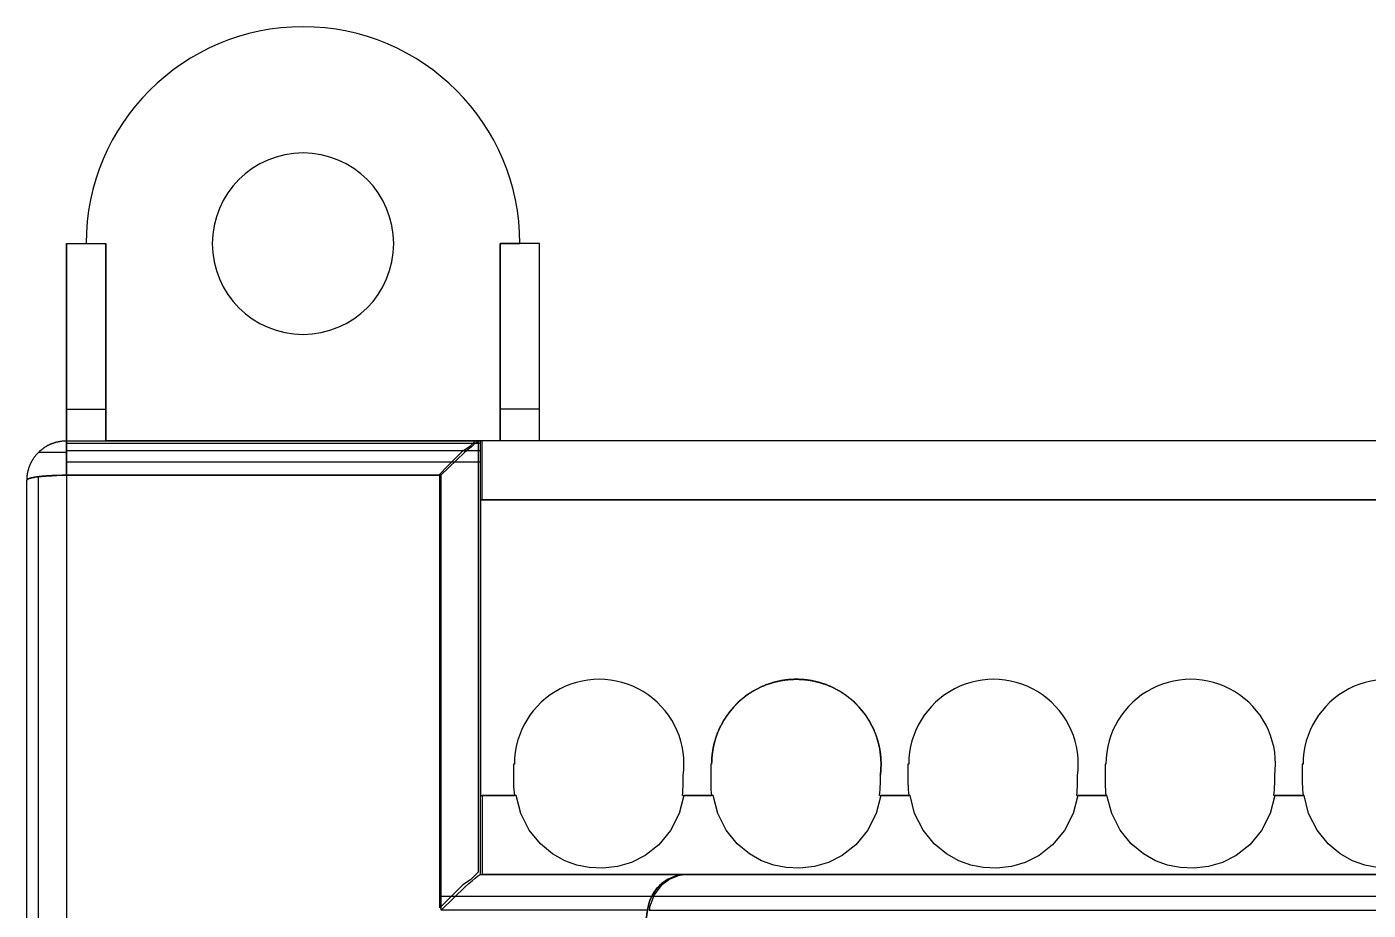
# Paper-space layout 'Sample Network Drawing - A1 Sheet' of a CAD drawing. Extents: x 49 to 806, y 22 to 564.
# Drawn here: x 716.642 to 720.044, y 247.585 to 249.826 of the extents above; entities that cross this region are included whole.
import ezdxf

# ---------------------------------------------------------------- set-up
doc = ezdxf.new("R2010")
doc.units = 0
doc.layers.add('N-EQPM', color=4, linetype='Continuous', lineweight=25)

psp = doc.layouts.new('Sample Network Drawing - A1 Sheet')

# ---------------------------------------------------------------- linework, layer by layer
at = {"layer": 'N-EQPM'}
for p, q in [((716.7428, 248.8561), (716.7428, 249.2761)), ((716.7428, 249.2761), (716.8428, 249.2761)), ((716.7428, 249.2761), (716.7428, 249.2761)), ((716.7428, 249.2761), (716.7428, 248.7761)), ((716.7428, 249.2761), (716.7428, 249.2761)), ((716.7428, 248.8561), (716.7428, 249.2761)), ((716.7928, 249.2761), (716.8428, 249.2761)), ((716.8428, 248.8561), (716.8428, 249.2761)), ((716.8428, 249.2761), (716.8428, 248.7761)), ((716.8428, 249.2761), (716.8428, 249.2761)), ((716.8428, 248.8561), (716.8428, 249.2761)), ((716.8428, 249.2761), (716.8428, 248.7761)), ((717.9428, 249.2761), (717.8428, 249.2761)), ((717.8428, 248.8561), (717.8428, 249.2761)), ((717.8428, 249.2761), (717.8428, 249.2761)), ((717.9428, 249.2761), (717.8428, 249.2761)), ((717.8428, 249.2761), (717.8928, 249.2761)), ((717.8428, 248.8561), (717.8428, 249.2761)), ((717.8428, 249.2761), (717.8428, 249.2761)), ((717.8428, 249.2761), (717.8428, 248.7761)), ((717.8428, 249.2761), (717.8928, 249.2761)), ((717.8428, 249.2761), (717.8428, 248.7761)), ((717.9428, 249.2761), (717.8928, 249.2761)), ((717.9428, 248.8561), (717.9428, 249.2761)), ((717.9428, 249.2761), (717.9428, 249.2761)), ((717.9428, 248.8561), (717.9428, 249.2761)), ((717.9428, 249.2761), (717.9428, 249.2761)), ((717.9428, 249.2761), (717.9428, 249.2761)), ((717.9428, 248.7761), (717.9428, 249.2761)), ((716.7428, 248.8561), (716.8428, 248.8561)), ((716.7428, 248.8561), (716.8428, 248.8561)), ((716.7428, 248.7761), (716.7428, 248.8561)), ((716.7428, 248.7761), (716.7428, 248.8561)), ((716.8428, 248.7761), (716.8428, 248.8561)), ((716.8428, 248.7761), (716.8428, 248.8561)), ((717.9428, 248.8561), (717.8428, 248.8561)), ((717.8428, 248.7761), (717.8428, 248.8561)), ((717.9428, 248.7761), (717.9428, 248.8561)), ((716.7428, 248.7761), (716.8428, 248.7761)), ((716.7428, 248.7761), (716.7428, 248.7761)), ((716.8428, 248.7761), (716.8428, 248.7761)), ((717.8428, 248.7761), (716.8428, 248.7761)), ((717.7928, 247.6761), (717.7928, 248.7761)), ((717.7928, 248.7761), (717.7928, 248.7761)), ((717.7928, 248.6261), (717.7928, 248.7761)), ((717.8428, 248.7761), (717.8428, 248.7761)), ((717.7928, 248.6261), (717.7928, 247.8761)), ((717.7928, 248.6261), (726.3928, 248.6261)), ((717.7928, 248.6261), (717.7928, 247.8761)), ((717.8768, 247.9561), (717.8768, 247.9061)), ((717.8788, 247.9561), (717.8768, 247.9561)), ((718.3068, 247.9061), (718.3068, 247.9269)), ((718.3768, 247.9561), (718.3768, 247.9061)), ((718.3788, 247.9561), (718.3768, 247.9561)), ((718.8068, 247.9061), (718.8068, 247.9269)), ((718.8768, 247.9561), (718.8768, 247.9061)), ((718.8788, 247.9561), (718.8768, 247.9561)), ((719.3068, 247.9061), (719.3068, 247.9269)), ((719.3768, 247.9561), (719.3768, 247.9061)), ((719.3788, 247.9561), (719.3768, 247.9561)), ((719.8068, 247.9061), (719.8068, 247.9269)), ((719.8768, 247.9561), (719.8768, 247.9061)), ((719.8788, 247.9561), (719.8768, 247.9561)), ((717.7928, 247.6761), (717.7928, 247.8761)), ((717.7928, 247.8761), (717.8789, 247.8761)), ((718.3047, 247.8761), (718.3789, 247.8761)), ((718.8047, 247.8761), (718.8789, 247.8761)), ((719.3047, 247.8761), (719.3789, 247.8761)), ((719.8047, 247.8761), (719.8789, 247.8761)), ((717.7924, 247.6761), (718.3166, 247.6761)), ((717.7928, 247.6761), (717.7928, 247.6761)), ((717.7928, 247.6761), (717.7928, 247.6761)), ((717.7928, 247.6761), (726.3928, 247.6761)), ((718.3166, 247.6761), (718.3166, 247.6761)), ((718.3166, 247.6761), (725.8349, 247.6761))]:
    psp.add_line(p, q, dxfattribs=at)
at = {"layer": 'N-EQPM', "flags": 128}
for points in [[(716.7428, 248.6886), (716.7421, 248.6886), (716.7415, 248.6886), (716.7408, 248.6886), (716.7401, 248.6886), (716.7394, 248.6886), (716.7388, 248.6885), (716.7381, 248.6885), (716.7374, 248.6885), (716.7368, 248.6885), (716.7361, 248.6885), (716.7354, 248.6885), (716.7347, 248.6885), (716.7341, 248.6885), (716.7334, 248.6885), (716.7328, 248.6885), (716.7321, 248.6885), (716.7314, 248.6885), (716.7308, 248.6885), (716.7301, 248.6884), (716.7294, 248.6884), (716.7288, 248.6884), (716.7281, 248.6884), (716.7274, 248.6884), (716.7268, 248.6884), (716.7261, 248.6884), (716.7254, 248.6884), (716.7248, 248.6884), (716.7241, 248.6883), (716.7235, 248.6883), (716.7228, 248.6883), (716.7221, 248.6883), (716.7215, 248.6883), (716.7208, 248.6882), (716.7202, 248.6882), (716.7195, 248.6882), (716.7189, 248.6882), (716.7182, 248.6882), (716.7176, 248.6882), (716.7169, 248.6881), (716.7163, 248.6881), (716.7156, 248.6881), (716.715, 248.6881), (716.7143, 248.688), (716.7137, 248.688), (716.7131, 248.688), (716.7124, 248.688), (716.7118, 248.688), (716.7112, 248.6879), (716.7105, 248.6879), (716.7099, 248.6879), (716.7093, 248.6878), (716.7086, 248.6878), (716.708, 248.6878), (716.7074, 248.6878), (716.7067, 248.6877), (716.7061, 248.6877), (716.7055, 248.6877), (716.7049, 248.6876), (716.7043, 248.6876), (716.7036, 248.6876), (716.703, 248.6875), (716.7024, 248.6875), (716.7018, 248.6875), (716.7012, 248.6874), (716.7006, 248.6874), (716.7, 248.6874), (716.6994, 248.6873), (716.6988, 248.6873), (716.6982, 248.6873), (716.6976, 248.6872), (716.697, 248.6872), (716.6964, 248.6871), (716.6958, 248.6871), (716.6952, 248.6871), (716.6946, 248.687), (716.694, 248.687), (716.6934, 248.6869), (716.6928, 248.6869), (716.6923, 248.6869), (716.6917, 248.6868), (716.6911, 248.6868), (716.6905, 248.6867), (716.69, 248.6867), (716.6894, 248.6866), (716.6888, 248.6866), (716.6883, 248.6865), (716.6877, 248.6865), (716.6871, 248.6865), (716.6866, 248.6864), (716.686, 248.6864), (716.6855, 248.6863), (716.685, 248.6863), (716.6844, 248.6862), (716.6839, 248.6862), (716.6833, 248.6861), (716.6828, 248.6861), (716.6822, 248.686), (716.6817, 248.686), (716.6812, 248.6859), (716.6807, 248.6859), (716.6801, 248.6858), (716.6796, 248.6858), (716.6791, 248.6857), (716.6786, 248.6856), (716.6781, 248.6856), (716.6776, 248.6856), (716.6771, 248.6855), (716.6765, 248.6854), (716.676, 248.6854), (716.6756, 248.6853), (716.6751, 248.6853), (716.6746, 248.6852), (716.6741, 248.6851), (716.6736, 248.6851), (716.6731, 248.685), (716.6726, 248.685), (716.6721, 248.6849), (716.6717, 248.6849), (716.6712, 248.6848), (716.6708, 248.6847), (716.6703, 248.6847), (716.6698, 248.6846), (716.6694, 248.6846), (716.6689, 248.6845), (716.6685, 248.6844), (716.668, 248.6844), (716.6676, 248.6843), (716.6671, 248.6843), (716.6667, 248.6842), (716.6663, 248.6841), (716.6658, 248.6841), (716.6654, 248.684), (716.665, 248.6839), (716.6646, 248.6839), (716.6642, 248.6838), (716.6637, 248.6837), (716.6633, 248.6837), (716.6629, 248.6836), (716.6625, 248.6835), (716.6621, 248.6835), (716.6617, 248.6834), (716.6613, 248.6833), (716.661, 248.6833), (716.6606, 248.6832), (716.6602, 248.6831), (716.6598, 248.6831), (716.6595, 248.683), (716.6591, 248.6829), (716.6587, 248.6828), (716.6584, 248.6828), (716.658, 248.6827), (716.6577, 248.6826), (716.6573, 248.6826), (716.657, 248.6825), (716.6566, 248.6824), (716.6563, 248.6823), (716.6559, 248.6823), (716.6556, 248.6822), (716.6553, 248.6821), (716.655, 248.6821), (716.6547, 248.682), (716.6543, 248.6819), (716.654, 248.6818), (716.6537, 248.6818), (716.6534, 248.6817), (716.6531, 248.6816), (716.6528, 248.6815), (716.6526, 248.6815), (716.6523, 248.6814), (716.652, 248.6813), (716.6517, 248.6812), (716.6514, 248.6812), (716.6512, 248.6811), (716.6509, 248.681), (716.6506, 248.6809), (716.6504, 248.6809), (716.6501, 248.6808), (716.6499, 248.6807), (716.6496, 248.6806), (716.6494, 248.6806), (716.6491, 248.6805), (716.6489, 248.6804), (716.6487, 248.6803), (716.6485, 248.6802), (716.6482, 248.6801), (716.648, 248.6801), (716.6478, 248.68), (716.6476, 248.6799), (716.6474, 248.6798), (716.6472, 248.6798), (716.647, 248.6797), (716.6468, 248.6796), (716.6467, 248.6795), (716.6465, 248.6794), (716.6463, 248.6794), (716.6461, 248.6793), (716.646, 248.6792), (716.6458, 248.6791), (716.6456, 248.679), (716.6455, 248.679), (716.6453, 248.6789), (716.6452, 248.6788), (716.6451, 248.6787), (716.6449, 248.6786), (716.6448, 248.6786), (716.6447, 248.6785), (716.6445, 248.6784), (716.6444, 248.6783), (716.6443, 248.6782), (716.6442, 248.6781), (716.6441, 248.6781), (716.644, 248.678), (716.6439, 248.6779), (716.6438, 248.6778), (716.6437, 248.6777), (716.6436, 248.6776), (716.6435, 248.6776), (716.6435, 248.6775), (716.6434, 248.6774), (716.6433, 248.6773), (716.6433, 248.6772), (716.6432, 248.6771), (716.6432, 248.6771), (716.6431, 248.677), (716.6431, 248.6769), (716.643, 248.6768), (716.643, 248.6767), (716.643, 248.6767), (716.643, 248.6766), (716.6429, 248.6765), (716.6429, 248.6764), (716.6429, 248.6763), (716.6429, 248.6762), (716.6429, 248.6761), (716.6429, 248.6773), (716.6429, 248.6784), (716.643, 248.6795), (716.643, 248.6807), (716.6431, 248.6818), (716.6431, 248.6829), (716.6432, 248.6841), (716.6433, 248.6852), (716.6434, 248.6863), (716.6435, 248.6874), (716.6437, 248.6885), (716.6438, 248.6897), (716.644, 248.6908), (716.6441, 248.6919), (716.6443, 248.693), (716.6445, 248.6941), (716.6447, 248.6952), (716.645, 248.6963), (716.6452, 248.6975), (716.6454, 248.6986), (716.6457, 248.6997), (716.646, 248.7008), (716.6463, 248.7019), (716.6465, 248.7029), (716.6469, 248.704), (716.6472, 248.7051), (716.6475, 248.7062), (716.6479, 248.7073), (716.6482, 248.7083), (716.6486, 248.7094), (716.649, 248.7105), (716.6494, 248.7115), (716.6498, 248.7126), (716.6502, 248.7136), (716.6506, 248.7147), (716.651, 248.7157), (716.6515, 248.7167), (716.652, 248.7178), (716.6524, 248.7188), (716.6529, 248.7198), (716.6534, 248.7208), (716.6539, 248.7219), (716.6545, 248.7228), (716.655, 248.7238), (716.6555, 248.7248), (716.6561, 248.7258), (716.6567, 248.7268), (716.6572, 248.7278), (716.6578, 248.7287), (716.6584, 248.7297), (716.659, 248.7306), (716.6597, 248.7316), (716.6603, 248.7325), (716.6609, 248.7334), (716.6616, 248.7344), (716.6622, 248.7353), (716.6629, 248.7362), (716.6636, 248.7371), (716.6643, 248.738), (716.665, 248.7389), (716.6657, 248.7397), (716.6664, 248.7406), (716.6672, 248.7415), (716.6679, 248.7423), (716.6686, 248.7432), (716.6694, 248.744), (716.6702, 248.7448), (716.671, 248.7456), (716.6718, 248.7465), (716.6726, 248.7473), (716.6734, 248.748), (716.6742, 248.7488), (716.675, 248.7496), (716.6758, 248.7504), (716.6767, 248.7511), (716.6775, 248.7519), (716.6784, 248.7526), (716.6793, 248.7533), (716.6801, 248.754), (716.681, 248.7547), (716.6819, 248.7554), (716.6828, 248.7561), (716.6837, 248.7568), (716.6846, 248.7574), (716.6855, 248.7581), (716.6865, 248.7587), (716.6874, 248.7594), (716.6884, 248.76), (716.6893, 248.7606), (716.6903, 248.7612), (716.6912, 248.7618), (716.6922, 248.7624), (716.6932, 248.7629), (716.6941, 248.7635), (716.6951, 248.764), (716.6961, 248.7646), (716.6971, 248.7651), (716.6981, 248.7656), (716.6992, 248.7661), (716.7002, 248.7666), (716.7012, 248.7671), (716.7022, 248.7675), (716.7033, 248.768), (716.7043, 248.7684), (716.7054, 248.7688), (716.7064, 248.7693), (716.7074, 248.7697), (716.7085, 248.7701), (716.7096, 248.7704), (716.7106, 248.7708), (716.7117, 248.7712), (716.7128, 248.7715), (716.7139, 248.7719), (716.715, 248.7722), (716.716, 248.7725), (716.7171, 248.7728), (716.7182, 248.7731), (716.7193, 248.7733), (716.7204, 248.7736), (716.7215, 248.7738), (716.7226, 248.7741), (716.7237, 248.7743), (716.7248, 248.7745), (716.7259, 248.7747), (716.7271, 248.7749), (716.7282, 248.7751), (716.7293, 248.7752), (716.7304, 248.7754), (716.7315, 248.7755), (716.7326, 248.7756), (716.7338, 248.7757), (716.7349, 248.7758), (716.736, 248.7759), (716.7371, 248.776), (716.7383, 248.776), (716.7394, 248.7761), (716.7405, 248.7761), (716.7417, 248.7761), (716.7428, 248.7761), (716.7428, 248.7761), (716.7428, 248.7761), (716.7428, 248.776), (716.7428, 248.776), (716.7428, 248.7759), (716.7428, 248.7758), (716.7428, 248.7757), (716.7428, 248.7756), (716.7428, 248.7755), (716.7428, 248.7754), (716.7428, 248.7752), (716.7428, 248.7751), (716.7428, 248.7749), (716.7428, 248.7747), (716.7428, 248.7745), (716.7428, 248.7743), (716.7428, 248.7741), (716.7428, 248.7738), (716.7428, 248.7736), (716.7428, 248.7733), (716.7428, 248.7731), (716.7428, 248.7728), (716.7428, 248.7725), (716.7428, 248.7722), (716.7428, 248.7719), (716.7428, 248.7715), (716.7428, 248.7712), (716.7428, 248.7708), (716.7428, 248.7704), (716.7428, 248.7701), (716.7428, 248.7697), (716.7428, 248.7693), (716.7428, 248.7688), (716.7428, 248.7684), (716.7428, 248.768), (716.7428, 248.7675), (716.7428, 248.7671), (716.7428, 248.7666), (716.7428, 248.7661), (716.7428, 248.7656), (716.7428, 248.7651), (716.7428, 248.7646), (716.7428, 248.764), (716.7428, 248.7635), (716.7428, 248.7629), (716.7428, 248.7624), (716.7428, 248.7618), (716.7428, 248.7612), (716.7428, 248.7606), (716.7428, 248.76), (716.7428, 248.7594), (716.7428, 248.7587), (716.7428, 248.7581), (716.7428, 248.7574), (716.7428, 248.7568), (716.7428, 248.7561), (716.7428, 248.7554), (716.7428, 248.7547), (716.7428, 248.754), (716.7428, 248.7533), (716.7428, 248.7526), (716.7428, 248.7519), (716.7428, 248.7511), (716.7428, 248.7504), (716.7428, 248.7496), (716.7428, 248.7488), (716.7428, 248.748), (716.7428, 248.7473), (716.7428, 248.7465), (716.7428, 248.7456), (716.7428, 248.7448), (716.7428, 248.744), (716.7428, 248.7432), (716.7428, 248.7423), (716.7428, 248.7415), (716.7428, 248.7406), (716.7428, 248.7397), (716.7428, 248.7389), (716.7428, 248.738), (716.7428, 248.7371), (716.7428, 248.7362), (716.7428, 248.7353), (716.7428, 248.7344), (716.7428, 248.7335), (716.7428, 248.7325), (716.7428, 248.7316), (716.7428, 248.7306), (716.7428, 248.7297), (716.7428, 248.7287), (716.7428, 248.7278), (716.7428, 248.7268), (716.7428, 248.7258), (716.7428, 248.7248), (716.7428, 248.7238), (716.7428, 248.7229), (716.7428, 248.7219), (716.7428, 248.7208), (716.7428, 248.7198), (716.7428, 248.7188), (716.7428, 248.7178), (716.7428, 248.7168), (716.7428, 248.7157), (716.7428, 248.7147), (716.7428, 248.7136), (716.7428, 248.7126), (716.7428, 248.7115), (716.7428, 248.7105), (716.7428, 248.7094), (716.7428, 248.7083), (716.7428, 248.7073), (716.7428, 248.7062), (716.7428, 248.7051), (716.7428, 248.704), (716.7428, 248.703), (716.7428, 248.7019), (716.7428, 248.7008), (716.7428, 248.6997), (716.7428, 248.6986), (716.7428, 248.6975), (716.7428, 248.6964), (716.7428, 248.6952), (716.7428, 248.6941), (716.7428, 248.693), (716.7428, 248.6919), (716.7428, 248.6908), (716.7428, 248.6897)], [(717.6923, 248.6886), (716.7433, 248.6886), (716.7433, 248.6904), (716.7433, 248.6922), (716.7433, 248.6941), (716.7433, 248.6959), (716.7433, 248.6977), (716.7433, 248.6995), (716.7433, 248.7013), (716.7433, 248.7031), (716.7433, 248.7049), (716.7433, 248.7067), (716.7433, 248.7084), (716.7433, 248.7102), (716.7433, 248.7119), (716.7433, 248.7136), (716.7433, 248.7153), (716.7433, 248.717), (716.7433, 248.7187), (716.7433, 248.7204), (716.7433, 248.722), (716.7433, 248.7237), (716.7433, 248.7253), (716.7433, 248.7269), (716.7433, 248.7285), (716.7433, 248.7301), (716.7433, 248.7316), (716.7433, 248.7332), (716.7433, 248.7347), (716.7433, 248.7362), (716.7433, 248.7376), (716.7433, 248.7391), (716.7433, 248.7405), (716.7433, 248.7419), (716.7433, 248.7433), (716.7433, 248.7447), (716.7433, 248.746), (716.7433, 248.7473), (716.7433, 248.7486), (716.7433, 248.7499), (716.7433, 248.7511), (716.7433, 248.7523), (716.7433, 248.7535), (716.7433, 248.7547), (716.7433, 248.7558), (716.7433, 248.7569), (716.7433, 248.758), (716.7433, 248.7591), (716.7433, 248.7601), (716.7433, 248.7611), (716.7433, 248.762), (716.7433, 248.763), (716.7433, 248.7639), (716.7433, 248.7648), (716.7433, 248.7656), (716.7433, 248.7664), (716.7433, 248.7672), (716.7433, 248.768), (716.7433, 248.7687), (716.7433, 248.7694), (716.7433, 248.77), (716.7433, 248.7706), (716.7433, 248.7712), (716.7433, 248.7718), (716.7433, 248.7723), (716.7433, 248.7728), (716.7433, 248.7733), (716.7433, 248.7737), (716.7433, 248.7741), (716.7433, 248.7744), (716.7433, 248.7748), (716.7433, 248.7751), (716.7433, 248.7753), (716.7433, 248.7756), (716.7433, 248.7758), (716.7433, 248.7759), (716.7433, 248.776), (716.7433, 248.7761), (716.7433, 248.7761), (717.7914, 248.7761), (717.7884, 248.775), (717.7835, 248.7718), (717.7772, 248.7671), (717.7698, 248.761), (717.7526, 248.746), (717.7332, 248.7282), (717.7128, 248.7087)], [(717.6895, 247.5912), (717.6895, 247.9559), (717.6895, 248.3271), (717.6895, 248.6918), (717.7091, 248.7114), (717.7286, 248.7309), (717.7482, 248.7504), (717.7677, 248.7635), (717.7807, 248.7765), (717.7872, 248.7765), (717.7872, 248.4118), (717.7872, 248.0471), (717.7872, 247.6823), (717.7807, 247.6758), (717.7677, 247.6628), (717.7482, 247.6498), (717.7286, 247.6302), (717.7091, 247.6107)], [(718.8066, 247.9269), (718.8068, 247.9287), (718.807, 247.9305), (718.8072, 247.9324), (718.8074, 247.9342), (718.8076, 247.936), (718.8078, 247.9378), (718.8079, 247.9397), (718.808, 247.9415), (718.8082, 247.9433), (718.8083, 247.9452), (718.8084, 247.947), (718.8084, 247.9488), (718.8085, 247.9507), (718.8085, 247.9525), (718.8085, 247.9543), (718.8086, 247.9562), (718.8085, 247.958), (718.8085, 247.9599), (718.8085, 247.9617), (718.8084, 247.9635), (718.8084, 247.9654), (718.8083, 247.9672), (718.8082, 247.969), (718.808, 247.9708), (718.8079, 247.9727), (718.8078, 247.9745), (718.8076, 247.9763), (718.8074, 247.9781), (718.8072, 247.98), (718.807, 247.9818), (718.8068, 247.9836), (718.8066, 247.9854), (718.8063, 247.9873), (718.806, 247.9891), (718.8057, 247.9909), (718.8054, 247.9927), (718.8051, 247.9945), (718.8048, 247.9963), (718.8044, 247.9981), (718.8041, 247.9999), (718.8037, 248.0017), (718.8033, 248.0035), (718.8029, 248.0053), (718.8024, 248.0071), (718.802, 248.0089), (718.8015, 248.0106), (718.8011, 248.0124), (718.8006, 248.0142), (718.8001, 248.0159), (718.7996, 248.0177), (718.799, 248.0195), (718.7985, 248.0212), (718.7979, 248.023), (718.7974, 248.0247), (718.7968, 248.0264), (718.7961, 248.0282), (718.7955, 248.0299), (718.7949, 248.0316), (718.7942, 248.0333), (718.7936, 248.035), (718.7929, 248.0368), (718.7922, 248.0385), (718.7915, 248.0401), (718.7908, 248.0418), (718.79, 248.0435), (718.7893, 248.0452), (718.7885, 248.0468), (718.7877, 248.0485), (718.7869, 248.0502), (718.7861, 248.0518), (718.7853, 248.0534), (718.7845, 248.0551), (718.7836, 248.0567), (718.7828, 248.0583), (718.7819, 248.0599), (718.781, 248.0615), (718.7801, 248.0631), (718.7791, 248.0647), (718.7782, 248.0663), (718.7773, 248.0679), (718.7763, 248.0694), (718.7753, 248.071), (718.7744, 248.0725), (718.7734, 248.0741), (718.7723, 248.0756), (718.7713, 248.0771), (718.7703, 248.0786), (718.7692, 248.0801), (718.7682, 248.0816), (718.7671, 248.0831), (718.766, 248.0846), (718.7649, 248.0861), (718.7638, 248.0875), (718.7627, 248.089), (718.7615, 248.0904), (718.7604, 248.0918), (718.7592, 248.0933), (718.758, 248.0947), (718.7568, 248.0961), (718.7556, 248.0975), (718.7544, 248.0988), (718.7532, 248.1002), (718.752, 248.1016), (718.7507, 248.1029), (718.7495, 248.1042), (718.7482, 248.1056), (718.7469, 248.1069), (718.7456, 248.1082), (718.7443, 248.1095), (718.743, 248.1108), (718.7417, 248.112), (718.7404, 248.1133), (718.739, 248.1145), (718.7377, 248.1158), (718.7363, 248.117), (718.7349, 248.1182), (718.7335, 248.1194), (718.7321, 248.1206), (718.7307, 248.1218), (718.7293, 248.1229), (718.7279, 248.1241), (718.7265, 248.1252), (718.725, 248.1264), (718.7235, 248.1275), (718.7221, 248.1286), (718.7206, 248.1297), (718.7191, 248.1307), (718.7176, 248.1318), (718.7161, 248.1328), (718.7146, 248.1339), (718.7131, 248.1349), (718.7116, 248.1359), (718.71, 248.1369), (718.7085, 248.1379), (718.7069, 248.1389), (718.7054, 248.1398), (718.7038, 248.1408), (718.7022, 248.1417), (718.7006, 248.1426), (718.699, 248.1436), (718.6974, 248.1445), (718.6958, 248.1453), (718.6942, 248.1462), (718.6926, 248.147), (718.691, 248.1479), (718.6893, 248.1487), (718.6877, 248.1495), (718.686, 248.1503), (718.6844, 248.1511), (718.6827, 248.1519), (718.681, 248.1526), (718.6793, 248.1534), (718.6776, 248.1541), (718.676, 248.1548), (718.6743, 248.1555), (718.6726, 248.1562), (718.6709, 248.1568), (718.6691, 248.1575), (718.6674, 248.1581), (718.6657, 248.1587), (718.664, 248.1594), (718.6622, 248.1599), (718.6605, 248.1605), (718.6587, 248.1611), (718.657, 248.1616), (718.6552, 248.1621), (718.6535, 248.1627), (718.6517, 248.1632), (718.65, 248.1637), (718.6482, 248.1641), (718.6464, 248.1646), (718.6446, 248.165), (718.6428, 248.1655), (718.6411, 248.1659), (718.6393, 248.1663), (718.6375, 248.1666), (718.6357, 248.167), (718.6339, 248.1674), (718.6321, 248.1677), (718.6303, 248.168), (718.6285, 248.1683), (718.6266, 248.1686), (718.6248, 248.1689), (718.623, 248.1691), (718.6212, 248.1694), (718.6194, 248.1696), (718.6176, 248.1698), (718.6157, 248.17), (718.6139, 248.1702), (718.6121, 248.1704), (718.6103, 248.1705), (718.6084, 248.1706), (718.6066, 248.1708), (718.6048, 248.1709), (718.6029, 248.1709), (718.6011, 248.171), (718.5993, 248.1711), (718.5975, 248.1711), (718.5956, 248.1711), (718.5938, 248.1711), (718.592, 248.1711), (718.5901, 248.1711), (718.5883, 248.1711), (718.5865, 248.171), (718.5846, 248.1709), (718.5828, 248.1709), (718.5809, 248.1708), (718.5791, 248.1706), (718.5773, 248.1705), (718.5755, 248.1704), (718.5736, 248.1702), (718.5718, 248.17), (718.57, 248.1698), (718.5682, 248.1696), (718.5663, 248.1694), (718.5645, 248.1691), (718.5627, 248.1689), (718.5609, 248.1686), (718.5591, 248.1683), (718.5573, 248.168), (718.5555, 248.1677), (718.5537, 248.1674), (718.5519, 248.167), (718.5501, 248.1666), (718.5483, 248.1663), (718.5465, 248.1659), (718.5447, 248.1655), (718.5429, 248.165), (718.5412, 248.1646), (718.5394, 248.1641), (718.5376, 248.1636), (718.5358, 248.1632), (718.5341, 248.1627), (718.5323, 248.1621), (718.5306, 248.1616), (718.5288, 248.1611), (718.5271, 248.1605), (718.5253, 248.1599), (718.5236, 248.1593), (718.5219, 248.1587), (718.5201, 248.1581), (718.5184, 248.1575), (718.5167, 248.1568), (718.515, 248.1562), (718.5133, 248.1555), (718.5116, 248.1548), (718.5099, 248.1541), (718.5082, 248.1533), (718.5065, 248.1526), (718.5049, 248.1519), (718.5032, 248.1511), (718.5015, 248.1503), (718.4999, 248.1495), (718.4983, 248.1487), (718.4966, 248.1479), (718.495, 248.147), (718.4934, 248.1462), (718.4917, 248.1453), (718.4901, 248.1444), (718.4885, 248.1436), (718.4869, 248.1426), (718.4853, 248.1417), (718.4838, 248.1408), (718.4822, 248.1398), (718.4806, 248.1389), (718.4791, 248.1379), (718.4775, 248.1369), (718.476, 248.1359), (718.4745, 248.1349), (718.473, 248.1339), (718.4714, 248.1328), (718.4699, 248.1318), (718.4684, 248.1307), (718.467, 248.1296), (718.4655, 248.1286), (718.464, 248.1275), (718.4626, 248.1263), (718.4611, 248.1252), (718.4597, 248.1241), (718.4582, 248.1229), (718.4568, 248.1218), (718.4554, 248.1206), (718.454, 248.1194), (718.4526, 248.1182), (718.4513, 248.117), (718.4499, 248.1158), (718.4485, 248.1145), (718.4472, 248.1133), (718.4459, 248.112), (718.4445, 248.1107), (718.4432, 248.1095), (718.4419, 248.1082), (718.4406, 248.1069), (718.4394, 248.1056), (718.4381, 248.1042), (718.4368, 248.1029), (718.4356, 248.1016), (718.4343, 248.1002), (718.4331, 248.0988), (718.4319, 248.0974), (718.4307, 248.096), (718.4295, 248.0947), (718.4284, 248.0933), (718.4272, 248.0918), (718.426, 248.0904), (718.4249, 248.089), (718.4238, 248.0875), (718.4227, 248.0861), (718.4216, 248.0846), (718.4205, 248.0831), (718.4194, 248.0816), (718.4183, 248.0801), (718.4173, 248.0786), (718.4162, 248.0771), (718.4152, 248.0756), (718.4142, 248.0741), (718.4132, 248.0725), (718.4122, 248.071), (718.4112, 248.0694), (718.4103, 248.0679), (718.4093, 248.0663), (718.4084, 248.0647), (718.4075, 248.0631), (718.4066, 248.0615), (718.4057, 248.0599), (718.4048, 248.0583), (718.404, 248.0567), (718.4031, 248.0551), (718.4023, 248.0534), (718.4014, 248.0518), (718.4006, 248.0502), (718.3998, 248.0485), (718.3991, 248.0468), (718.3983, 248.0452), (718.3975, 248.0435), (718.3968, 248.0418), (718.3961, 248.0401), (718.3954, 248.0384), (718.3947, 248.0367), (718.394, 248.035), (718.3933, 248.0333), (718.3927, 248.0316), (718.3921, 248.0299), (718.3914, 248.0281), (718.3908, 248.0264), (718.3902, 248.0247), (718.3896, 248.0229), (718.3891, 248.0212), (718.3885, 248.0194), (718.388, 248.0177), (718.3875, 248.0159), (718.387, 248.0142), (718.3865, 248.0124), (718.386, 248.0106), (718.3856, 248.0088), (718.3851, 248.007), (718.3847, 248.0053), (718.3843, 248.0035), (718.3839, 248.0017), (718.3835, 247.9999), (718.3831, 247.9981), (718.3828, 247.9963), (718.3825, 247.9945), (718.3821, 247.9927), (718.3818, 247.9909), (718.3816, 247.9891), (718.3813, 247.9873), (718.381, 247.9854), (718.3808, 247.9836), (718.3806, 247.9818), (718.3804, 247.98), (718.3802, 247.9781), (718.38, 247.9763), (718.3798, 247.9745), (718.3797, 247.9726), (718.3795, 247.9708), (718.3794, 247.969), (718.3793, 247.9672), (718.3792, 247.9653), (718.3791, 247.9635), (718.3791, 247.9617), (718.3791, 247.9598), (718.379, 247.958), (718.379, 247.9562), (718.379, 247.958), (718.3791, 247.9598), (718.3791, 247.9617), (718.3791, 247.9635), (718.3792, 247.9653), (718.3793, 247.9672), (718.3794, 247.969), (718.3795, 247.9708), (718.3797, 247.9726), (718.3798, 247.9745), (718.38, 247.9763), (718.3802, 247.9781), (718.3804, 247.98), (718.3806, 247.9818), (718.3808, 247.9836), (718.381, 247.9854), (718.3813, 247.9873), (718.3816, 247.9891), (718.3818, 247.9909), (718.3821, 247.9927), (718.3825, 247.9945), (718.3828, 247.9963), (718.3831, 247.9981), (718.3835, 247.9999), (718.3839, 248.0017), (718.3843, 248.0035), (718.3847, 248.0053), (718.3851, 248.007), (718.3856, 248.0088), (718.386, 248.0106), (718.3865, 248.0124), (718.387, 248.0142), (718.3875, 248.0159), (718.388, 248.0177), (718.3885, 248.0194), (718.3891, 248.0212), (718.3896, 248.0229), (718.3902, 248.0247), (718.3908, 248.0264), (718.3914, 248.0281), (718.3921, 248.0299), (718.3927, 248.0316), (718.3933, 248.0333), (718.394, 248.035), (718.3947, 248.0367), (718.3954, 248.0384), (718.3961, 248.0401), (718.3968, 248.0418), (718.3975, 248.0435), (718.3983, 248.0452), (718.3991, 248.0468), (718.3998, 248.0485), (718.4006, 248.0502), (718.4014, 248.0518), (718.4023, 248.0534), (718.4031, 248.0551), (718.404, 248.0567), (718.4048, 248.0583), (718.4057, 248.0599), (718.4066, 248.0615), (718.4075, 248.0631), (718.4084, 248.0647), (718.4093, 248.0663), (718.4103, 248.0679), (718.4112, 248.0694), (718.4122, 248.071), (718.4132, 248.0725), (718.4142, 248.0741), (718.4152, 248.0756), (718.4162, 248.0771), (718.4173, 248.0786), (718.4183, 248.0801), (718.4194, 248.0816), (718.4205, 248.0831), (718.4216, 248.0846), (718.4227, 248.0861), (718.4238, 248.0875), (718.4249, 248.089), (718.426, 248.0904), (718.4272, 248.0918), (718.4284, 248.0933), (718.4295, 248.0947), (718.4307, 248.096), (718.4319, 248.0974), (718.4331, 248.0988), (718.4343, 248.1002), (718.4356, 248.1016), (718.4368, 248.1029), (718.4381, 248.1042), (718.4394, 248.1056), (718.4406, 248.1069), (718.4419, 248.1082), (718.4432, 248.1095), (718.4445, 248.1107), (718.4459, 248.112), (718.4472, 248.1133), (718.4485, 248.1145), (718.4499, 248.1158), (718.4513, 248.117), (718.4526, 248.1182), (718.454, 248.1194), (718.4554, 248.1206), (718.4568, 248.1218), (718.4582, 248.1229), (718.4597, 248.1241), (718.4611, 248.1252), (718.4626, 248.1263), (718.464, 248.1275), (718.4655, 248.1286), (718.467, 248.1296), (718.4684, 248.1307), (718.4699, 248.1318), (718.4714, 248.1328), (718.473, 248.1339), (718.4745, 248.1349), (718.476, 248.1359), (718.4775, 248.1369), (718.4791, 248.1379), (718.4806, 248.1389), (718.4822, 248.1398), (718.4838, 248.1408), (718.4853, 248.1417), (718.4869, 248.1426), (718.4885, 248.1436), (718.4901, 248.1444), (718.4917, 248.1453), (718.4934, 248.1462), (718.495, 248.147), (718.4966, 248.1479), (718.4983, 248.1487), (718.4999, 248.1495), (718.5015, 248.1503), (718.5032, 248.1511), (718.5049, 248.1519), (718.5065, 248.1526), (718.5082, 248.1533), (718.5099, 248.1541), (718.5116, 248.1548), (718.5133, 248.1555), (718.515, 248.1562), (718.5167, 248.1568), (718.5184, 248.1575), (718.5201, 248.1581), (718.5219, 248.1587), (718.5236, 248.1593), (718.5253, 248.1599), (718.5271, 248.1605), (718.5288, 248.1611), (718.5306, 248.1616), (718.5323, 248.1621), (718.5341, 248.1627), (718.5358, 248.1632), (718.5376, 248.1636), (718.5394, 248.1641), (718.5412, 248.1646), (718.5429, 248.165), (718.5447, 248.1655), (718.5465, 248.1659), (718.5483, 248.1663), (718.5501, 248.1666), (718.5519, 248.167), (718.5537, 248.1674), (718.5555, 248.1677), (718.5573, 248.168), (718.5591, 248.1683), (718.5609, 248.1686), (718.5627, 248.1689), (718.5645, 248.1691), (718.5663, 248.1694), (718.5682, 248.1696), (718.57, 248.1698), (718.5718, 248.17), (718.5736, 248.1702), (718.5755, 248.1704), (718.5773, 248.1705), (718.5791, 248.1706), (718.5809, 248.1708), (718.5828, 248.1709), (718.5846, 248.1709), (718.5865, 248.171), (718.5883, 248.1711), (718.5901, 248.1711), (718.592, 248.1711), (718.5938, 248.1711), (718.5956, 248.1711), (718.5975, 248.1711), (718.5993, 248.1711), (718.6011, 248.171), (718.6029, 248.1709), (718.6048, 248.1709), (718.6066, 248.1708), (718.6084, 248.1706), (718.6103, 248.1705), (718.6121, 248.1704), (718.6139, 248.1702), (718.6157, 248.17), (718.6176, 248.1698), (718.6194, 248.1696), (718.6212, 248.1694), (718.623, 248.1691), (718.6248, 248.1689), (718.6266, 248.1686), (718.6285, 248.1683), (718.6303, 248.168), (718.6321, 248.1677), (718.6339, 248.1674), (718.6357, 248.167), (718.6375, 248.1666), (718.6393, 248.1663), (718.6411, 248.1659), (718.6428, 248.1655), (718.6446, 248.165), (718.6464, 248.1646), (718.6482, 248.1641), (718.65, 248.1637), (718.6517, 248.1632), (718.6535, 248.1627), (718.6552, 248.1621), (718.657, 248.1616), (718.6587, 248.1611), (718.6605, 248.1605), (718.6622, 248.1599), (718.664, 248.1594), (718.6657, 248.1587), (718.6674, 248.1581), (718.6691, 248.1575), (718.6709, 248.1568), (718.6726, 248.1562), (718.6743, 248.1555), (718.676, 248.1548), (718.6776, 248.1541), (718.6793, 248.1534), (718.681, 248.1526), (718.6827, 248.1519), (718.6844, 248.1511), (718.686, 248.1503), (718.6877, 248.1495), (718.6893, 248.1487), (718.691, 248.1479), (718.6926, 248.147), (718.6942, 248.1462), (718.6958, 248.1453), (718.6974, 248.1445), (718.699, 248.1436), (718.7006, 248.1426), (718.7022, 248.1417), (718.7038, 248.1408), (718.7054, 248.1398), (718.7069, 248.1389), (718.7085, 248.1379), (718.71, 248.1369), (718.7116, 248.1359), (718.7131, 248.1349), (718.7146, 248.1339), (718.7161, 248.1328), (718.7176, 248.1318), (718.7191, 248.1307), (718.7206, 248.1297), (718.7221, 248.1286), (718.7235, 248.1275), (718.725, 248.1264), (718.7265, 248.1252), (718.7279, 248.1241), (718.7293, 248.1229), (718.7307, 248.1218), (718.7321, 248.1206), (718.7335, 248.1194), (718.7349, 248.1182), (718.7363, 248.117), (718.7377, 248.1158), (718.739, 248.1145), (718.7404, 248.1133), (718.7417, 248.112), (718.743, 248.1108), (718.7443, 248.1095), (718.7456, 248.1082), (718.7469, 248.1069), (718.7482, 248.1056), (718.7495, 248.1042), (718.7507, 248.1029), (718.752, 248.1016), (718.7532, 248.1002), (718.7544, 248.0988), (718.7556, 248.0975), (718.7568, 248.0961), (718.758, 248.0947), (718.7592, 248.0933), (718.7604, 248.0918), (718.7615, 248.0904), (718.7627, 248.089), (718.7638, 248.0875), (718.7649, 248.0861), (718.766, 248.0846), (718.7671, 248.0831), (718.7682, 248.0816), (718.7692, 248.0801), (718.7703, 248.0786), (718.7713, 248.0771), (718.7723, 248.0756), (718.7734, 248.0741), (718.7744, 248.0725), (718.7753, 248.071), (718.7763, 248.0694), (718.7773, 248.0679), (718.7782, 248.0663), (718.7791, 248.0647), (718.7801, 248.0631), (718.781, 248.0615), (718.7819, 248.0599), (718.7828, 248.0583), (718.7836, 248.0567), (718.7845, 248.0551), (718.7853, 248.0534), (718.7861, 248.0518), (718.7869, 248.0502), (718.7877, 248.0485), (718.7885, 248.0468), (718.7893, 248.0452), (718.79, 248.0435), (718.7908, 248.0418), (718.7915, 248.0401), (718.7922, 248.0385), (718.7929, 248.0368), (718.7936, 248.035), (718.7942, 248.0333), (718.7949, 248.0316), (718.7955, 248.0299), (718.7961, 248.0282), (718.7968, 248.0264), (718.7974, 248.0247), (718.7979, 248.023), (718.7985, 248.0212), (718.799, 248.0195), (718.7996, 248.0177), (718.8001, 248.0159), (718.8006, 248.0142), (718.8011, 248.0124), (718.8015, 248.0106), (718.802, 248.0089), (718.8024, 248.0071), (718.8029, 248.0053), (718.8033, 248.0035), (718.8037, 248.0017), (718.8041, 247.9999), (718.8044, 247.9981), (718.8048, 247.9963), (718.8051, 247.9945), (718.8054, 247.9927), (718.8057, 247.9909), (718.806, 247.9891), (718.8063, 247.9873), (718.8066, 247.9854), (718.8068, 247.9836), (718.807, 247.9818), (718.8072, 247.98), (718.8074, 247.9781), (718.8076, 247.9763), (718.8078, 247.9745), (718.8079, 247.9727), (718.808, 247.9708), (718.8082, 247.969), (718.8083, 247.9672), (718.8084, 247.9654), (718.8084, 247.9635), (718.8085, 247.9617), (718.8085, 247.9599), (718.8085, 247.958), (718.8086, 247.9562), (718.8085, 247.9543), (718.8085, 247.9525), (718.8085, 247.9507), (718.8084, 247.9488), (718.8084, 247.947), (718.8083, 247.9452), (718.8082, 247.9433), (718.808, 247.9415), (718.8079, 247.9397), (718.8078, 247.9378), (718.8076, 247.936), (718.8074, 247.9342), (718.8072, 247.9324), (718.807, 247.9305), (718.8068, 247.9287)], [(718.2165, 247.5855), (717.6931, 247.5855), (717.7035, 247.5958), (717.7139, 247.606), (717.7244, 247.6162), (717.7347, 247.6261), (717.7447, 247.6356), (717.7543, 247.6445), (717.7634, 247.6528), (717.7717, 247.6602), (717.779, 247.6666), (717.7852, 247.6716), (717.7899, 247.6749), (717.7926, 247.6761), (718.3163, 247.6761), (718.3042, 247.6754), (718.2922, 247.6732), (718.2802, 247.6694), (718.2685, 247.664), (718.2572, 247.6568), (718.2467, 247.6479), (718.2371, 247.6372), (718.2288, 247.6245), (718.2221, 247.6096), (718.2196, 247.6014), (718.2178, 247.5927), (718.2174, 247.5903), (718.217, 247.5879)], [(718.3166, 247.6761), (718.3105, 247.676), (718.3045, 247.6754), (718.2985, 247.6745), (718.2925, 247.6732), (718.2865, 247.6715), (718.2805, 247.6694), (718.2746, 247.6669), (718.2688, 247.6639), (718.2631, 247.6606), (718.2575, 247.6568), (718.2522, 247.6526), (718.247, 247.6479), (718.2421, 247.6428), (718.2374, 247.6372), (718.2331, 247.6311), (718.2291, 247.6245), (718.2255, 247.6173), (718.2224, 247.6096), (718.2199, 247.6014), (718.2189, 247.5971), (718.2181, 247.5927), (718.2189, 247.5971), (718.2199, 247.6014), (718.2224, 247.6096), (718.2255, 247.6173), (718.2291, 247.6245), (718.2331, 247.6311), (718.2374, 247.6372), (718.2421, 247.6428), (718.247, 247.6479), (718.2522, 247.6526), (718.2575, 247.6568), (718.2631, 247.6606), (718.2688, 247.6639), (718.2746, 247.6669), (718.2805, 247.6694), (718.2865, 247.6715), (718.2925, 247.6732), (718.2985, 247.6745), (718.3045, 247.6754), (718.3105, 247.676)], [(725.9302, 247.5857), (725.9227, 247.6151), (725.9094, 247.6379), (725.8919, 247.6555), (725.8722, 247.6673), (725.8515, 247.6741), (725.8308, 247.6762), (718.3205, 247.6762), (718.2966, 247.6733), (718.2726, 247.664), (718.2512, 247.648), (718.2329, 247.6247), (718.2218, 247.5929), (718.2215, 247.5904), (718.2211, 247.5879), (718.2208, 247.5857)], [(718.2166, 247.5856), (718.1374, 247.0732), (718.0718, 246.5602), (718.0194, 246.0464), (717.9806, 245.5322), (717.955, 245.018), (717.9425, 244.5042), (717.9433, 243.99), (717.9569, 243.4765), (717.9433, 243.99), (717.9425, 244.5038), (717.955, 245.018), (717.9806, 245.5322), (718.0194, 246.0464), (718.0718, 246.5602), (718.1374, 247.0732)], [(718.2166, 247.5856), (718.217, 247.5878), (718.2173, 247.5905), (718.2177, 247.5927), (718.2173, 247.5905), (718.217, 247.5878)]]:
    psp.add_lwpolyline(points, close=True, dxfattribs=at)
for points in [[(726.388, 248.6262), (717.7972, 248.6262), (717.7972, 248.6326), (717.7972, 248.639), (717.7972, 248.6454), (717.7972, 248.6517), (717.7972, 248.6581), (717.7972, 248.6641), (717.7972, 248.6705), (717.7972, 248.6764), (717.7972, 248.6824), (717.7972, 248.688), (717.7972, 248.694), (717.7972, 248.6995), (717.7972, 248.7051), (717.7972, 248.7103), (717.7972, 248.7155), (717.7972, 248.7207), (717.7972, 248.7254), (717.7972, 248.7302), (717.7972, 248.7346), (717.7972, 248.739), (717.7972, 248.743), (717.7972, 248.747), (717.7972, 248.7505), (717.7972, 248.7541), (717.7972, 248.7573), (717.7972, 248.7601), (717.7972, 248.7629), (717.7972, 248.7657), (717.7972, 248.7677), (717.7972, 248.7697), (717.7972, 248.7717), (717.7972, 248.7729), (717.7972, 248.7741), (717.7972, 248.7753), (717.7972, 248.7757), (717.7972, 248.776), (717.7972, 248.7764), (726.388, 248.7764)], [(717.7972, 248.7764), (726.388, 248.7764)], [(716.6721, 248.7469), (716.6722, 248.7469), (716.6722, 248.7469), (716.6722, 248.7469), (716.6723, 248.7469), (716.6723, 248.7469), (716.6724, 248.7469), (716.6725, 248.7469), (716.6726, 248.7469), (716.6727, 248.7469), (716.6728, 248.7469), (716.6729, 248.7469), (716.6731, 248.7469), (716.6732, 248.7469), (716.6734, 248.7469), (716.6736, 248.7469), (716.6738, 248.7469), (716.674, 248.7469), (716.6742, 248.7469), (716.6744, 248.7469), (716.6747, 248.7469), (716.675, 248.7469), (716.6752, 248.7469), (716.6755, 248.7469), (716.6758, 248.7469), (716.6761, 248.7469), (716.6764, 248.7469), (716.6767, 248.7469), (716.6771, 248.7469), (716.6774, 248.7469), (716.6778, 248.7469), (716.6782, 248.7469), (716.6786, 248.7469), (716.679, 248.7469), (716.6794, 248.7469), (716.6798, 248.7469), (716.6802, 248.7469), (716.6807, 248.7469), (716.6811, 248.7469), (716.6816, 248.7469), (716.6821, 248.7469), (716.6826, 248.7469), (716.6831, 248.7469), (716.6836, 248.7469), (716.6841, 248.7469), (716.6847, 248.7469), (716.6852, 248.7469), (716.6858, 248.7469), (716.6863, 248.7469), (716.6869, 248.7469), (716.6875, 248.7469), (716.6881, 248.7469), (716.6887, 248.7469), (716.6893, 248.7469), (716.6899, 248.7469), (716.6906, 248.7469), (716.6912, 248.7469), (716.6919, 248.7469), (716.6925, 248.7469), (716.6932, 248.7469), (716.6939, 248.7469), (716.6945, 248.7469), (716.6952, 248.7469), (716.696, 248.7469), (716.6967, 248.7469), (716.6974, 248.7469), (716.6981, 248.7469), (716.6989, 248.7469), (716.6996, 248.7469), (716.7004, 248.7469), (716.7011, 248.7469), (716.7019, 248.7469), (716.7027, 248.7469), (716.7034, 248.7469), (716.7042, 248.7469), (716.705, 248.7469), (716.7058, 248.7469), (716.7067, 248.7469), (716.7075, 248.7469), (716.7083, 248.7469), (716.7091, 248.7469), (716.71, 248.7469), (716.7108, 248.7469), (716.7117, 248.7469), (716.7125, 248.7469), (716.7134, 248.7469), (716.7142, 248.7469), (716.7151, 248.7469), (716.716, 248.7469), (716.7169, 248.7469), (716.7177, 248.7469), (716.7186, 248.7469), (716.7195, 248.7469), (716.7204, 248.7469), (716.7213, 248.7469), (716.7222, 248.7469), (716.7231, 248.7469), (716.7241, 248.7469), (716.725, 248.7469), (716.7259, 248.7469), (716.7268, 248.7469), (716.7277, 248.7469), (716.7287, 248.7469), (716.7296, 248.7469), (716.7305, 248.7469), (716.7315, 248.7469), (716.7324, 248.7469), (716.7333, 248.7469), (716.7343, 248.7469), (716.7352, 248.7469), (716.7362, 248.7469), (716.7371, 248.7469), (716.738, 248.7469), (716.739, 248.7469), (716.74, 248.7469), (716.7409, 248.7469), (716.7418, 248.7469), (716.7428, 248.7469)], [(716.7433, 248.7697), (717.7914, 248.7697)], [(716.7433, 248.7511), (717.7914, 248.7511)], [(716.7433, 248.7229), (717.7914, 248.7229)], [(716.6424, 247.489), (716.6424, 247.5969), (716.6424, 247.7053), (716.6424, 247.8131), (716.6424, 247.921), (716.6424, 248.0294), (716.6424, 248.1372), (716.6424, 248.2451), (716.6424, 248.353), (716.6424, 248.4609), (716.6424, 248.5683), (716.6424, 248.6761), (716.6424, 248.6766), (716.6429, 248.6771), (716.6429, 248.6776), (716.6434, 248.678), (716.6439, 248.6785), (716.6448, 248.6785), (716.6453, 248.679), (716.6463, 248.6795), (716.6472, 248.68), (716.6482, 248.6804), (716.6496, 248.6809), (716.651, 248.6814), (716.6525, 248.6814), (716.6539, 248.6819), (716.6553, 248.6823), (716.6572, 248.6828), (716.6591, 248.6828), (716.6611, 248.6833), (716.663, 248.6838), (716.6649, 248.6843), (716.6673, 248.6843), (716.6696, 248.6847), (716.672, 248.6852), (716.6744, 248.6852), (716.6768, 248.6857), (716.6797, 248.6857), (716.6821, 248.6862), (716.6849, 248.6862), (716.6878, 248.6866), (716.6907, 248.6866), (716.6935, 248.6871), (716.6964, 248.6871), (716.6997, 248.6876), (716.7026, 248.6876), (716.7059, 248.6876), (716.7093, 248.6881), (716.7121, 248.6881), (716.7155, 248.6881), (716.7188, 248.6881), (716.7222, 248.6885), (716.7255, 248.6885), (716.7288, 248.6885), (716.7322, 248.6885), (716.7355, 248.6885), (716.7389, 248.6885), (716.7427, 248.6885), (716.7427, 248.5807), (716.7427, 248.4728), (716.7427, 248.3644), (716.7427, 248.2566), (716.7427, 248.1482), (716.7427, 248.0399), (716.7427, 247.932), (716.7427, 247.8236), (716.7427, 247.7153), (716.7427, 247.6069), (716.7427, 247.4986)], [(716.672, 247.4938), (716.672, 247.6026), (716.672, 247.711), (716.672, 247.8193), (716.672, 247.9277), (716.672, 248.036), (716.672, 248.1444), (716.672, 248.2523), (716.672, 248.3606), (716.672, 248.469), (716.672, 248.5769), (716.672, 248.6852)], [(716.7435, 247.4986), (716.7435, 247.6069), (716.7435, 247.7153), (716.7435, 247.8236), (716.7435, 247.932), (716.7435, 248.0399), (716.7435, 248.1482), (716.7435, 248.2566), (716.7435, 248.3644), (716.7435, 248.4728), (716.7435, 248.5807), (716.7435, 248.6885), (717.6924, 248.6885), (717.6924, 248.5783), (717.6924, 248.4685), (717.6924, 248.3582), (717.6924, 248.248), (717.6924, 248.1377), (717.6924, 248.0274), (717.6924, 247.9167), (717.6924, 247.8064), (717.6924, 247.6962), (717.6924, 247.5854)], [(717.7972, 248.6262), (726.388, 248.6262)], [(720.0665, 247.6933), (720.035, 247.6996), (720.0043, 247.7108), (719.9732, 247.7283), (719.9421, 247.7538), (719.9142, 247.7881), (719.8927, 247.8303), (719.8812, 247.8762), (719.8071, 247.8762), (719.7951, 247.8303), (719.7732, 247.7873), (719.7433, 247.7514), (719.709, 247.7243), (719.674, 247.7064), (719.6385, 247.696), (719.6019, 247.6917), (719.5672, 247.6933), (719.5353, 247.6996), (719.5046, 247.7108), (719.4739, 247.7283), (719.4429, 247.7538), (719.415, 247.7881), (719.3935, 247.8303), (719.3815, 247.8762), (719.3074, 247.8762), (719.2958, 247.8303), (719.2735, 247.7873), (719.2436, 247.7514), (719.2094, 247.7243), (719.1743, 247.7064), (719.1392, 247.696), (719.1022, 247.6917), (719.0675, 247.6933), (719.036, 247.6996), (719.0054, 247.7108), (718.9743, 247.7283), (718.9432, 247.7538), (718.9153, 247.7881), (718.8938, 247.8303), (718.8822, 247.8762), (718.8081, 247.8762), (718.7962, 247.8303), (718.7743, 247.7873), (718.7444, 247.7514), (718.7101, 247.7243), (718.675, 247.7064), (718.6396, 247.696), (718.6029, 247.6917), (718.5683, 247.6933), (718.5368, 247.6996), (718.5057, 247.7108), (718.475, 247.7283), (718.4439, 247.7538), (718.416, 247.7881), (718.3945, 247.8303), (718.3826, 247.8762), (718.3085, 247.8762), (718.2969, 247.8303), (718.2746, 247.7873), (718.2447, 247.7514), (718.2104, 247.7243), (718.1754, 247.7064), (718.1403, 247.696), (718.1033, 247.6917), (718.0686, 247.6933), (718.0371, 247.6996), (718.0064, 247.7108), (717.9754, 247.7283), (717.9447, 247.7538), (717.9164, 247.7881), (717.8949, 247.8303), (717.8833, 247.8762), (717.7972, 247.8762), (717.7972, 247.869), (717.7972, 247.8614), (717.7972, 247.8538), (717.7972, 247.8467), (717.7972, 247.8391), (717.7972, 247.8319), (717.7972, 247.8248), (717.7972, 247.8176), (717.7972, 247.8104), (717.7972, 247.8032), (717.7972, 247.7965), (717.7972, 247.7897), (717.7972, 247.7829), (717.7972, 247.7765), (717.7972, 247.7698), (717.7972, 247.7638), (717.7972, 247.7574), (717.7972, 247.7518), (717.7972, 247.7459), (717.7972, 247.7403), (717.7972, 247.7351), (717.7972, 247.7299), (717.7972, 247.7247), (717.7972, 247.72), (717.7972, 247.7156), (717.7972, 247.7112), (717.7972, 247.7068), (717.7972, 247.7032), (717.7972, 247.6996), (717.7972, 247.696), (717.7972, 247.6929), (717.7972, 247.6901), (717.7972, 247.6877), (717.7972, 247.6853), (717.7972, 247.6833), (717.7972, 247.6813), (717.7972, 247.6797), (717.7972, 247.6785), (717.7972, 247.6777), (717.7972, 247.6769), (717.7972, 247.6765), (726.388, 247.6765)], [(717.7972, 247.6765), (726.388, 247.6765)], [(717.6931, 247.6208), (718.3163, 247.6208)], [(718.2208, 247.6208), (725.9302, 247.6208)], [(718.2208, 247.5857), (725.9302, 247.5857)]]:
    psp.add_lwpolyline(points, dxfattribs=at)
at = {"layer": 'N-EQPM'}
psp.add_lwpolyline([(717.7924, 247.6761), (717.7925, 247.6761), (717.7925, 247.6761), (717.7926, 247.6761), (717.7927, 247.6761), (717.7927, 247.6761), (717.7928, 247.6761), (717.7928, 247.6761), (717.7928, 247.6761)], dxfattribs=at)
for centre, radius, start, end in [((717.3428, 249.2761), 0.55, 0, 180), ((717.3428, 249.2761), 0.23, 0, 180), ((717.3428, 249.2761), 0.23, 180, 0), ((718.0938, 247.9561), 0.215, 352.1788, 180), ((718.5938, 247.9561), 0.215, 352.1788, 180), ((719.0938, 247.9561), 0.215, 352.1788, 180), ((719.5938, 247.9561), 0.215, 352.1788, 180), ((720.0938, 247.9561), 0.215, 352.1788, 180), ((718.0918, 247.9061), 0.215, 180, 188.0209), ((718.0918, 247.9061), 0.215, 351.9791, 0), ((718.5918, 247.9061), 0.215, 180, 188.0209), ((718.5918, 247.9061), 0.215, 351.9791, 0), ((719.0918, 247.9061), 0.215, 180, 188.0209), ((719.0918, 247.9061), 0.215, 351.9791, 0), ((719.5918, 247.9061), 0.215, 180, 188.0209), ((719.5918, 247.9061), 0.215, 351.9791, 0), ((720.0918, 247.9061), 0.215, 180, 188.0209)]:
    psp.add_arc(centre, radius, start, end, dxfattribs=at)

doc.saveas('drawing.dxf')
